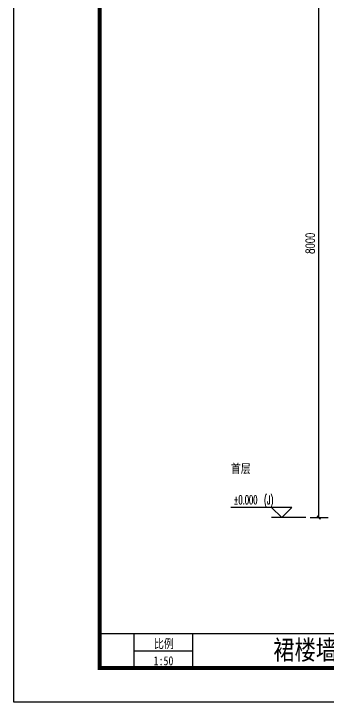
# Model space of a CAD drawing. Header units: millimetres. Extents: x 434053 to 1059003, y -2417481 to 936527.
# Drawn here: x 528801 to 533379, y -2255226 to -2245191 of the extents above; entities that cross this region are included whole.
import ezdxf

# ---------------------------------------------------------------- set-up
doc = ezdxf.new("R2010")
doc.units = ezdxf.units.MM
doc.header["$LTSCALE"] = 1000
doc.header["$MEASUREMENT"] = 0
doc.layers.get('Defpoints').update_dxf_attribs({"color": 6})
for name, color, linetype in [('A-ANNO-TTLB', 7, 'Continuous'), ('DIM_ELEV', 3, 'Continuous'), ('PUB_DIM', 83, 'Continuous'), ('PUB_TEXT', 7, 'Continuous')]:
    doc.layers.add(name, color=color, linetype=linetype)
doc.styles.add('_TCH_DIM', font='SIMPLEX.shx', dxfattribs={"width": 0.8, "height": 3, "bigfont": 'GBCBIG.shx'})
doc.styles.add('_TCH_DIM_T3', font='SIMPLEX', dxfattribs={"width": 0.705882, "bigfont": 'GBCBIG'})
doc.styles.add('宋体', font='', dxfattribs={"width": 0.8})
doc.styles.get('宋体').set_extended_font_data('SimSun')
doc.dimstyles.new('_TCH_ARCH&&50', dxfattribs={"dimtxt": 127.5, "dimasz": 50, "dimexe": 125, "dimexo": 150, "dimgap": 61.25, "dimtad": 1, "dimdec": 0, "dimzin": 0, "dimdsep": 46, "dimtxsty": '_TCH_DIM_T3', "dimblk": 'ARCHTICK', "dimcen": 0.09, "dimclrt": 7, "dimazin": 2, "dimtfac": 1, "dimtdec": 0, "dimtix": 1, "dimtmove": 2, "dimatfit": 3, "dimfxl": 1, "dimtolj": 1, "dimtzin": 0, "dimarcsym": 0})

# ---------------------------------------------------------------- blocks, each defined once
blk = doc.blocks.new('asdfdfsdh')
at = {"layer": 'A-ANNO-TTLB'}
blk.add_lwpolyline([(0, 42050), (29700, 42050), (29700, 0), (0, 0)], close=True, dxfattribs=at)
at = {"layer": 'A-ANNO-TTLB', "const_width": 60}
blk.add_lwpolyline([(500, 40800), (500, 500), (29200, 500), (29200, 40800)], close=True, dxfattribs=at)
blk = doc.blocks.new('ASDFADFGAF')
for p, q in [((0, 500), (12350, 500)), ((500, 500), (500, 0)), ((1350, 500), (1350, 0)), ((500, 250), (1350, 250))]:
    blk.add_line(p, q)
blk.add_lwpolyline([(0, 28700), (12350, 28700), (12350, 0), (0, 0)], close=True)
at = {"layer": 'PUB_TEXT', "style": '宋体', "width": 0.8}
for s, p in [('比例', (791, 288)), ('1:50', (786, 38))]:
    blk.add_text(s, height=132.2, dxfattribs=at).set_placement(p)
blk = doc.blocks.new('_ArchTick')
at = {"color": 0, "linetype": 'ByBlock', "const_width": 0.4}
blk.add_lwpolyline([(-0.5, -0.5), (0.5, 0.5)], dxfattribs=at)
blk = doc.blocks.new('*D2307')
at = {"layer": 'Defpoints', "color": 0, "transparency": 16777216}
for p in [(533241, -2244536), (533528, -2244536), (533528, -2252536)]:
    blk.add_point(p, dxfattribs=at)
at = {"layer": 'PUB_DIM', "color": 0, "lineweight": -2, "transparency": 16777216}
for p, q in [((533378, -2244536), (533116, -2244536)), ((533241, -2252536), (533241, -2244536)), ((533378, -2252536), (533116, -2252536))]:
    blk.add_line(p, q, dxfattribs=at)
at = {"layer": 'PUB_DIM', "color": 0, "lineweight": -2, "transparency": 16777216, "xscale": 50, "yscale": 50, "zscale": 50}
for p, rotation in [((533241, -2244536), 90), ((533241, -2252536), 270)]:
    blk.add_blockref('_ArchTick', p, dxfattribs=dict(at, rotation=rotation))
at = {"layer": 'PUB_DIM', "color": 7, "transparency": 16777216, "insert": (533116, -2248536), "char_height": 127.5, "attachment_point": 5, "rotation": 90, "style": '_TCH_DIM_T3'}
blk.add_mtext('\\A1;8000', dxfattribs=at)

msp = doc.modelspace()

# ---------------------------------------------------------------- linework, layer by layer
at = {"layer": 'DIM_ELEV'}
for p, q in [((532851.1, -2252385.7), (531961.5, -2252385.7)), ((532701.1, -2252535.7), (532551.1, -2252385.7)), ((532701.1, -2252535.7), (532851.1, -2252385.7)), ((533051.1, -2252535.7), (532551.1, -2252535.7))]:
    msp.add_line(p, q, dxfattribs=at)

# ---------------------------------------------------------------- block references
at = {"rotation": 90}
msp.add_blockref('asdfdfsdh', (570850.9, -2255226.3), dxfattribs=at)
msp.add_blockref('ASDFADFGAF', (530050.9, -2254726.3))

# ---------------------------------------------------------------- texts
at = {"layer": 'PUB_TEXT'}
for s, height, style, width, p in [('首层', 132.17, '宋体', 0.8, (531961.5, -2251885.7)), ('(J)', 127.5, '_TCH_DIM', 0.564706, (532445.2, -2252340.7)), ('%%P0.000', 127.5, '_TCH_DIM', 0.564706, (532003.1, -2252340.7))]:
    msp.add_text(s, height=height, dxfattribs=dict(at, style=style, width=width)).set_placement(p)
at = {"layer": 'PUB_TEXT', "color": 2, "style": '宋体', "width": 0.8}
msp.add_text('裙楼墙身大样', height=283.23, dxfattribs=at).set_placement((532580.1, -2254606.5))

# ---------------------------------------------------------------- dimensions: what is measured, and where the dimension line sits
at = {"layer": 'PUB_DIM'}
dim = msp.add_aligned_dim(p1=(533527.6, -2252535.7), p2=(533527.6, -2244535.7), distance=286.5, dimstyle='_TCH_ARCH&&50', dxfattribs=at)
dim.commit()
dim.dimension.update_dxf_attribs({"geometry": '*D2307', "text_midpoint": (533116.1, -2248535.7)})

doc.saveas('drawing.dxf')
